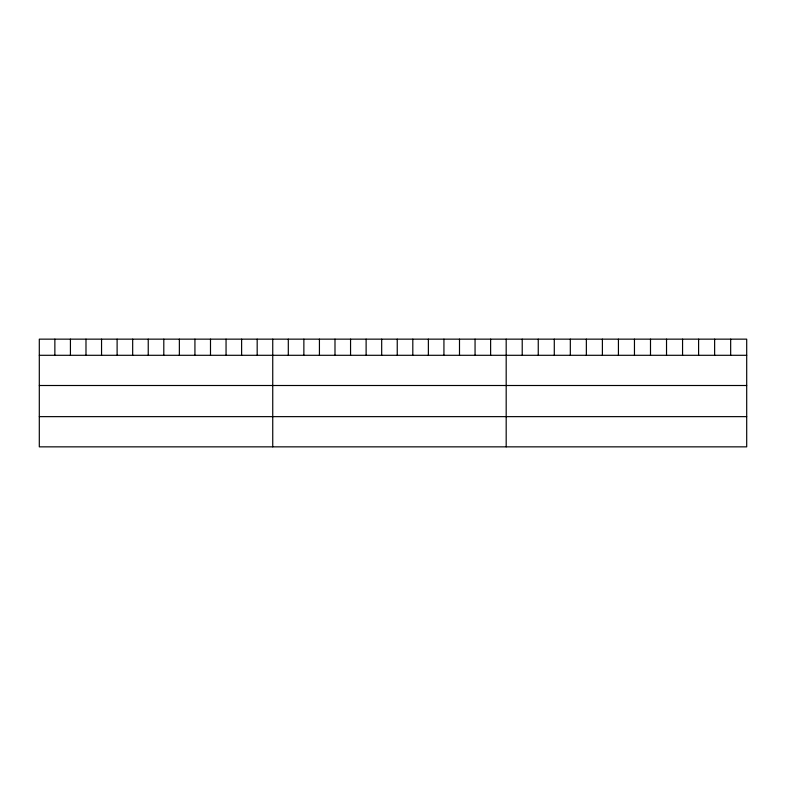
<?xml version="1.0" encoding="UTF-8"?>
<svg xmlns="http://www.w3.org/2000/svg" width="786" height="786" viewBox="0 0 786 786"><rect width="100%" height="100%" fill="white"/><g stroke="black" fill="none" stroke-linecap="round" stroke-linejoin="round"><path stroke-width="1.18" d="M746.7 355.292L746.7 446.851L39.3 446.851L39.3 339.149L746.7 339.149L746.7 355.292L39.3 355.292M39.3 385.504L746.7 385.504M39.3 416.639L746.7 416.639M730.666 339.149L730.666 355.292M714.631 339.149L714.631 355.292M698.597 339.149L698.597 355.292M682.562 339.149L682.562 355.292M666.528 339.149L666.528 355.292M650.494 339.149L650.494 355.292M634.459 339.149L634.459 355.292M618.425 339.149L618.425 355.292M602.39 339.149L602.39 355.292M586.356 339.149L586.356 355.292M570.322 339.149L570.322 355.292M554.287 339.149L554.287 355.292M538.253 339.149L538.253 355.292M522.218 339.149L522.218 355.292M506.184 339.149L506.184 446.851M490.621 339.149L490.621 355.292M475.058 339.149L475.058 355.292M459.496 339.149L459.496 355.292M443.933 339.149L443.933 355.292M428.37 339.149L428.37 355.292M412.807 339.149L412.807 355.292M397.244 339.149L397.244 355.292M381.682 339.149L381.682 355.292M366.119 339.149L366.119 355.292M350.556 339.149L350.556 355.292M334.993 339.149L334.993 355.292M319.43 339.149L319.43 355.292M303.868 339.149L303.868 355.292M288.305 339.149L288.305 355.292M272.742 339.149L272.742 446.851M257.179 339.149L257.179 355.292M241.616 339.149L241.616 355.292M226.054 339.149L226.054 355.292M210.491 339.149L210.491 355.292M194.928 339.149L194.928 355.292M179.365 339.149L179.365 355.292M163.802 339.149L163.802 355.292M148.24 339.149L148.24 355.292M132.677 339.149L132.677 355.292M117.114 339.149L117.114 355.292M101.551 339.149L101.551 355.292M85.988 339.149L85.988 355.292M70.426 339.149L70.426 355.292M54.863 339.149L54.863 355.292"/></g></svg>
